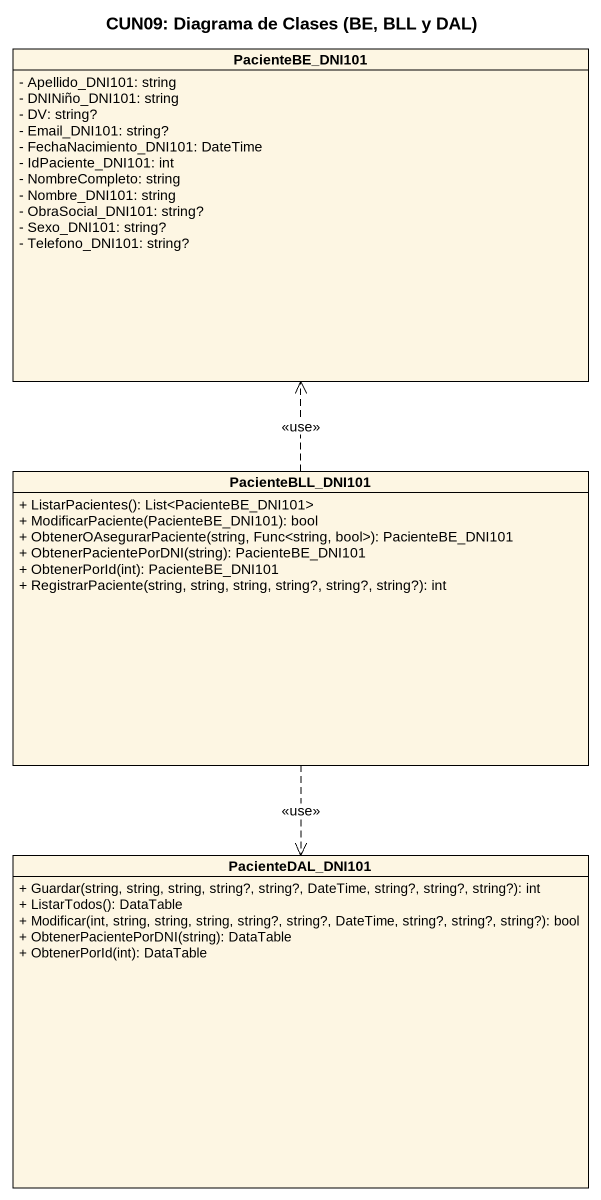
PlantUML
@startuml
title CUN09: Diagrama de Clases (BE, BLL y DAL)
hide circle
hide empty members
skinparam classAttributeIconSize 0
class PacienteBE_DNI101 {
  - Apellido_DNI101: string
  - DNINiño_DNI101: string
  - DV: string?
  - Email_DNI101: string?
  - FechaNacimiento_DNI101: DateTime
  - IdPaciente_DNI101: int
  - NombreCompleto: string
  - Nombre_DNI101: string
  - ObraSocial_DNI101: string?
  - Sexo_DNI101: string?
  - Telefono_DNI101: string?
}
class PacienteBLL_DNI101 {
  + ListarPacientes(): List<PacienteBE_DNI101>
  + ModificarPaciente(PacienteBE_DNI101): bool
  + ObtenerOAsegurarPaciente(string, Func<string, bool>): PacienteBE_DNI101
  + ObtenerPacientePorDNI(string): PacienteBE_DNI101
  + ObtenerPorId(int): PacienteBE_DNI101
  + RegistrarPaciente(string, string, string, string?, string?, string?): int
}
class PacienteDAL_DNI101 {
  + Guardar(string, string, string, string?, string?, DateTime, string?, string?, string?): int
  + ListarTodos(): DataTable
  + Modificar(int, string, string, string, string?, string?, DateTime, string?, string?, string?): bool
  + ObtenerPacientePorDNI(string): DataTable
  + ObtenerPorId(int): DataTable
}
PacienteBLL_DNI101 .up.> PacienteBE_DNI101 : <<use>>
PacienteBLL_DNI101 ..> PacienteDAL_DNI101 : <<use>>
@enduml
